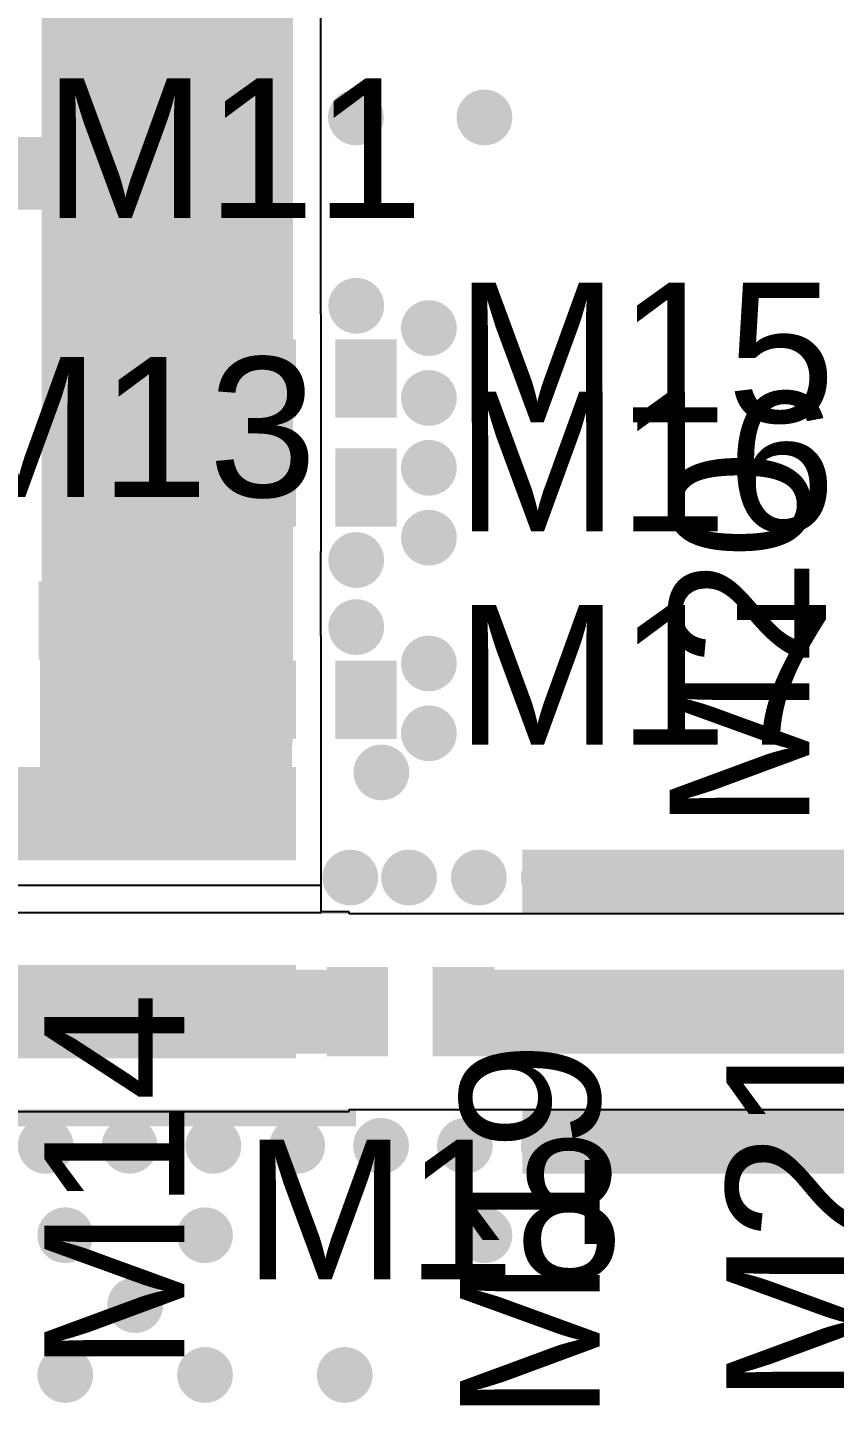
# Model space of a CAD drawing. Header units: millimetres. Extents: x -0.01 to 2.64, y -2.47 to 1.86.
# Drawn here: x 0.9865 to 1.2752, y 0.4391 to 0.9322 of the extents above; entities that cross this region are included whole.
import ezdxf

# ---------------------------------------------------------------- set-up
doc = ezdxf.new("R2010")
doc.units = ezdxf.units.MM
doc.header["$MEASUREMENT"] = 0
for name, color, linetype in [('BottomLayer', 5, 'Continuous'), ('MidLayer1', 16, 'Continuous'), ('MidLayer2', 76, 'Continuous'), ('TopLayer', 1, 'Continuous'), ('TopOverlay', 2, 'Continuous'), ('TopSolder', 216, 'Continuous'), ('ViaHoleLayer', 16, 'Continuous')]:
    doc.layers.add(name, color=color, linetype=linetype)
doc.styles.add('Arial', font='', dxfattribs={"height": 0.2})
doc.styles.get('Arial').set_extended_font_data('Arial')

# ---------------------------------------------------------------- blocks, each defined once
blk = doc.blocks.new('0402_20_26_22_2')
at = {"layer": 'TopLayer'}
for points in [[(-0.031, 0.013), (-0.011, 0.013), (-0.011, -0.013), (-0.031, -0.013)], [(0.011, 0.013), (0.031, 0.013), (0.031, -0.013), (0.011, -0.013)]]:
    blk.add_hatch(color=1, dxfattribs=at).paths.add_polyline_path(points)
at = {"layer": 'TopSolder'}
for points in [[(-0.032, 0.014), (-0.01, 0.014), (-0.01, -0.014), (-0.032, -0.014)], [(0.01, 0.014), (0.032, 0.014), (0.032, -0.014), (0.01, -0.014)]]:
    blk.add_hatch(color=216, dxfattribs=at).paths.add_polyline_path(points)
blk = doc.blocks.new('0402_20_26_22_5')
at = {"layer": 'TopLayer'}
for points in [[(-0.031, 0.013), (-0.011, 0.013), (-0.011, -0.013), (-0.031, -0.013)], [(0.011, 0.013), (0.031, 0.013), (0.031, -0.013), (0.011, -0.013)]]:
    blk.add_hatch(color=1, dxfattribs=at).paths.add_polyline_path(points)
at = {"layer": 'TopSolder'}
for points in [[(-0.032, 0.014), (-0.01, 0.014), (-0.01, -0.014), (-0.032, -0.014)], [(0.01, 0.014), (0.032, 0.014), (0.032, -0.014), (0.01, -0.014)]]:
    blk.add_hatch(color=216, dxfattribs=at).paths.add_polyline_path(points)
blk = doc.blocks.new('0402_20_26_22_6')
at = {"layer": 'TopLayer'}
for points in [[(-0.031, 0.013), (-0.011, 0.013), (-0.011, -0.013), (-0.031, -0.013)], [(0.011, 0.013), (0.031, 0.013), (0.031, -0.013), (0.011, -0.013)]]:
    blk.add_hatch(color=1, dxfattribs=at).paths.add_polyline_path(points)
at = {"layer": 'TopSolder'}
for points in [[(-0.032, 0.014), (-0.01, 0.014), (-0.01, -0.014), (-0.032, -0.014)], [(0.01, 0.014), (0.032, 0.014), (0.032, -0.014), (0.01, -0.014)]]:
    blk.add_hatch(color=216, dxfattribs=at).paths.add_polyline_path(points)
blk = doc.blocks.new('0402_20_30_18_7')
at = {"layer": 'TopLayer'}
for points in [[(-0.029, 0.015), (-0.009, 0.015), (-0.009, -0.015), (-0.029, -0.015)], [(0.009, 0.015), (0.029, 0.015), (0.029, -0.015), (0.009, -0.015)]]:
    blk.add_hatch(color=1, dxfattribs=at).paths.add_polyline_path(points)
at = {"layer": 'TopSolder'}
for points in [[(-0.03, 0.016), (-0.008, 0.016), (-0.008, -0.016), (-0.03, -0.016)], [(0.008, 0.016), (0.03, 0.016), (0.03, -0.016), (0.008, -0.016)]]:
    blk.add_hatch(color=216, dxfattribs=at).paths.add_polyline_path(points)
blk = doc.blocks.new('C_________S__A___C____20')
at = {"layer": 'TopLayer'}
for points in [[(-0.05118, 0.05512), (-0.01969, 0.05512), (-0.01969, -0.05512), (-0.05118, -0.05512)], [(0.01968, 0.05512), (0.05118, 0.05512), (0.05118, -0.05512), (0.01968, -0.05512)]]:
    blk.add_hatch(color=1, dxfattribs=at).paths.add_polyline_path(points)
at = {"layer": 'TopSolder'}
for points in [[(-0.05218, 0.05612), (-0.01869, 0.05612), (-0.01869, -0.05612), (-0.05218, -0.05612)], [(0.01868, 0.05612), (0.05218, 0.05612), (0.05218, -0.05612), (0.01868, -0.05612)]]:
    blk.add_hatch(color=216, dxfattribs=at).paths.add_polyline_path(points)
blk = doc.blocks.new('0402_20_26_16_21')
at = {"layer": 'TopLayer'}
for points in [[(-0.028, 0.013), (-0.008, 0.013), (-0.008, -0.013), (-0.028, -0.013)], [(0.008, 0.013), (0.028, 0.013), (0.028, -0.013), (0.008, -0.013)]]:
    blk.add_hatch(color=1, dxfattribs=at).paths.add_polyline_path(points)
at = {"layer": 'TopSolder'}
for points in [[(-0.029, 0.014), (-0.007, 0.014), (-0.007, -0.014), (-0.029, -0.014)], [(0.007, 0.014), (0.029, 0.014), (0.029, -0.014), (0.007, -0.014)]]:
    blk.add_hatch(color=216, dxfattribs=at).paths.add_polyline_path(points)
blk = doc.blocks.new('0402_20_26_16_22')
at = {"layer": 'TopLayer'}
for points in [[(-0.028, 0.013), (-0.008, 0.013), (-0.008, -0.013), (-0.028, -0.013)], [(0.008, 0.013), (0.028, 0.013), (0.028, -0.013), (0.008, -0.013)]]:
    blk.add_hatch(color=1, dxfattribs=at).paths.add_polyline_path(points)
at = {"layer": 'TopSolder'}
for points in [[(-0.029, 0.014), (-0.007, 0.014), (-0.007, -0.014), (-0.029, -0.014)], [(0.007, 0.014), (0.029, 0.014), (0.029, -0.014), (0.007, -0.014)]]:
    blk.add_hatch(color=216, dxfattribs=at).paths.add_polyline_path(points)
blk = doc.blocks.new('0402_26_26_20_23')
at = {"layer": 'TopLayer'}
for points in [[(-0.036, 0.013), (-0.01, 0.013), (-0.01, -0.013), (-0.036, -0.013)], [(0.01, 0.013), (0.036, 0.013), (0.036, -0.013), (0.01, -0.013)]]:
    blk.add_hatch(color=1, dxfattribs=at).paths.add_polyline_path(points)
at = {"layer": 'TopSolder'}
for points in [[(-0.037, 0.014), (-0.009, 0.014), (-0.009, -0.014), (-0.037, -0.014)], [(0.009, 0.014), (0.037, 0.014), (0.037, -0.014), (0.009, -0.014)]]:
    blk.add_hatch(color=216, dxfattribs=at).paths.add_polyline_path(points)
blk = doc.blocks.new('0402_20_26_16_24')
at = {"layer": 'TopLayer'}
for points in [[(-0.028, 0.013), (-0.008, 0.013), (-0.008, -0.013), (-0.028, -0.013)], [(0.008, 0.013), (0.028, 0.013), (0.028, -0.013), (0.008, -0.013)]]:
    blk.add_hatch(color=1, dxfattribs=at).paths.add_polyline_path(points)
at = {"layer": 'TopSolder'}
for points in [[(-0.029, 0.014), (-0.007, 0.014), (-0.007, -0.014), (-0.029, -0.014)], [(0.007, 0.014), (0.029, 0.014), (0.029, -0.014), (0.007, -0.014)]]:
    blk.add_hatch(color=216, dxfattribs=at).paths.add_polyline_path(points)

msp = doc.modelspace()

# ---------------------------------------------------------------- hatches: boundary and pattern name
at = {"layer": 'BottomLayer'}
h = msp.add_hatch(color=5, dxfattribs=at)
edge = h.paths.add_edge_path()
edge.add_arc((1.104, 0.9), 0.01, 0, 360)
h = msp.add_hatch(color=5, dxfattribs=at)
edge = h.paths.add_edge_path()
edge.add_arc((1.15, 0.9), 0.01, 0, 360)
h = msp.add_hatch(color=5, dxfattribs=at)
edge = h.paths.add_edge_path()
edge.add_arc((1.10412, 0.83261), 0.01, 0, 360)
h = msp.add_hatch(color=5, dxfattribs=at)
edge = h.paths.add_edge_path()
edge.add_arc((1.13012, 0.82461), 0.01, 0, 360)
h = msp.add_hatch(color=5, dxfattribs=at)
edge = h.paths.add_edge_path()
edge.add_arc((1.13012, 0.79961), 0.01, 0, 360)
h = msp.add_hatch(color=5, dxfattribs=at)
edge = h.paths.add_edge_path()
edge.add_arc((1.13012, 0.77461), 0.01, 0, 360)
h = msp.add_hatch(color=5, dxfattribs=at)
edge = h.paths.add_edge_path()
edge.add_arc((1.13012, 0.74961), 0.01, 0, 360)
h = msp.add_hatch(color=5, dxfattribs=at)
edge = h.paths.add_edge_path()
edge.add_arc((1.10412, 0.74161), 0.01, 0, 360)
h = msp.add_hatch(color=5, dxfattribs=at)
edge = h.paths.add_edge_path()
edge.add_arc((1.10412, 0.71761), 0.01, 0, 360)
h = msp.add_hatch(color=5, dxfattribs=at)
edge = h.paths.add_edge_path()
edge.add_arc((1.13012, 0.70461), 0.01, 0, 360)
h = msp.add_hatch(color=5, dxfattribs=at)
edge = h.paths.add_edge_path()
edge.add_arc((1.13012, 0.67961), 0.01, 0, 360)
h = msp.add_hatch(color=5, dxfattribs=at)
edge = h.paths.add_edge_path()
edge.add_arc((1.11312, 0.66561), 0.01, 0, 360)
h = msp.add_hatch(color=5, dxfattribs=at)
edge = h.paths.add_edge_path()
edge.add_arc((1.102, 0.628), 0.01, 0, 360)
h = msp.add_hatch(color=5, dxfattribs=at)
edge = h.paths.add_edge_path()
edge.add_arc((1.123, 0.628), 0.01, 0, 360)
h = msp.add_hatch(color=5, dxfattribs=at)
edge = h.paths.add_edge_path()
edge.add_arc((1.148, 0.628), 0.01, 0, 360)
h = msp.add_hatch(color=5, dxfattribs=at)
edge = h.paths.add_edge_path()
edge.add_arc((1.173, 0.628), 0.01, 0, 360)
h = msp.add_hatch(color=5, dxfattribs=at)
edge = h.paths.add_edge_path()
edge.add_arc((1.203, 0.628), 0.01, 0, 360)
h = msp.add_hatch(color=5, dxfattribs=at)
edge = h.paths.add_edge_path()
edge.add_arc((1.233, 0.628), 0.01, 0, 360)
h = msp.add_hatch(color=5, dxfattribs=at)
edge = h.paths.add_edge_path()
edge.add_arc((1.263, 0.628), 0.01, 0, 360)
h = msp.add_hatch(color=5, dxfattribs=at)
edge = h.paths.add_edge_path()
edge.add_arc((0.993, 0.532), 0.01, 0, 360)
h = msp.add_hatch(color=5, dxfattribs=at)
edge = h.paths.add_edge_path()
edge.add_arc((1.023, 0.532), 0.01, 0, 360)
h = msp.add_hatch(color=5, dxfattribs=at)
edge = h.paths.add_edge_path()
edge.add_arc((1.053, 0.532), 0.01, 0, 360)
h = msp.add_hatch(color=5, dxfattribs=at)
edge = h.paths.add_edge_path()
edge.add_arc((1.083, 0.532), 0.01, 0, 360)
h = msp.add_hatch(color=5, dxfattribs=at)
edge = h.paths.add_edge_path()
edge.add_arc((1.113, 0.532), 0.01, 0, 360)
h = msp.add_hatch(color=5, dxfattribs=at)
edge = h.paths.add_edge_path()
edge.add_arc((1.143, 0.532), 0.01, 0, 360)
h = msp.add_hatch(color=5, dxfattribs=at)
edge = h.paths.add_edge_path()
edge.add_arc((1.173, 0.532), 0.01, 0, 360)
h = msp.add_hatch(color=5, dxfattribs=at)
edge = h.paths.add_edge_path()
edge.add_arc((1.203, 0.532), 0.01, 0, 360)
h = msp.add_hatch(color=5, dxfattribs=at)
edge = h.paths.add_edge_path()
edge.add_arc((1.233, 0.532), 0.01, 0, 360)
h = msp.add_hatch(color=5, dxfattribs=at)
edge = h.paths.add_edge_path()
edge.add_arc((1.263, 0.532), 0.01, 0, 360)
h = msp.add_hatch(color=5, dxfattribs=at)
edge = h.paths.add_edge_path()
edge.add_arc((1, 0.5), 0.01, 0, 360)
h = msp.add_hatch(color=5, dxfattribs=at)
edge = h.paths.add_edge_path()
edge.add_arc((1.05, 0.5), 0.01, 0, 360)
h = msp.add_hatch(color=5, dxfattribs=at)
edge = h.paths.add_edge_path()
edge.add_arc((1.15, 0.5), 0.01, 0, 360)
h = msp.add_hatch(color=5, dxfattribs=at)
edge = h.paths.add_edge_path()
edge.add_arc((1.025, 0.475), 0.01, 0, 360)
h = msp.add_hatch(color=5, dxfattribs=at)
edge = h.paths.add_edge_path()
edge.add_arc((1, 0.45), 0.01, 0, 360)
h = msp.add_hatch(color=5, dxfattribs=at)
edge = h.paths.add_edge_path()
edge.add_arc((1.05, 0.45), 0.01, 0, 360)
h = msp.add_hatch(color=5, dxfattribs=at)
edge = h.paths.add_edge_path()
edge.add_arc((1.1, 0.45), 0.01, 0, 360)
at = {"layer": 'MidLayer1'}
h = msp.add_hatch(color=16, dxfattribs=at)
edge = h.paths.add_edge_path()
edge.add_arc((1.104, 0.9), 0.01, 0, 360)
h = msp.add_hatch(color=16, dxfattribs=at)
edge = h.paths.add_edge_path()
edge.add_arc((1.15, 0.9), 0.01, 0, 360)
h = msp.add_hatch(color=16, dxfattribs=at)
edge = h.paths.add_edge_path()
edge.add_arc((1.10412, 0.83261), 0.01, 0, 360)
h = msp.add_hatch(color=16, dxfattribs=at)
edge = h.paths.add_edge_path()
edge.add_arc((1.13012, 0.82461), 0.01, 0, 360)
h = msp.add_hatch(color=16, dxfattribs=at)
edge = h.paths.add_edge_path()
edge.add_arc((1.13012, 0.79961), 0.01, 0, 360)
h = msp.add_hatch(color=16, dxfattribs=at)
edge = h.paths.add_edge_path()
edge.add_arc((1.13012, 0.77461), 0.01, 0, 360)
h = msp.add_hatch(color=16, dxfattribs=at)
edge = h.paths.add_edge_path()
edge.add_arc((1.13012, 0.74961), 0.01, 0, 360)
h = msp.add_hatch(color=16, dxfattribs=at)
edge = h.paths.add_edge_path()
edge.add_arc((1.10412, 0.74161), 0.01, 0, 360)
h = msp.add_hatch(color=16, dxfattribs=at)
edge = h.paths.add_edge_path()
edge.add_arc((1.10412, 0.71761), 0.01, 0, 360)
h = msp.add_hatch(color=16, dxfattribs=at)
edge = h.paths.add_edge_path()
edge.add_arc((1.13012, 0.70461), 0.01, 0, 360)
h = msp.add_hatch(color=16, dxfattribs=at)
edge = h.paths.add_edge_path()
edge.add_arc((1.13012, 0.67961), 0.01, 0, 360)
h = msp.add_hatch(color=16, dxfattribs=at)
edge = h.paths.add_edge_path()
edge.add_arc((1.11312, 0.66561), 0.01, 0, 360)
h = msp.add_hatch(color=16, dxfattribs=at)
edge = h.paths.add_edge_path()
edge.add_arc((1.102, 0.628), 0.01, 0, 360)
h = msp.add_hatch(color=16, dxfattribs=at)
edge = h.paths.add_edge_path()
edge.add_arc((1.123, 0.628), 0.01, 0, 360)
h = msp.add_hatch(color=16, dxfattribs=at)
edge = h.paths.add_edge_path()
edge.add_arc((1.148, 0.628), 0.01, 0, 360)
h = msp.add_hatch(color=16, dxfattribs=at)
edge = h.paths.add_edge_path()
edge.add_arc((1.173, 0.628), 0.01, 0, 360)
h = msp.add_hatch(color=16, dxfattribs=at)
edge = h.paths.add_edge_path()
edge.add_arc((1.203, 0.628), 0.01, 0, 360)
h = msp.add_hatch(color=16, dxfattribs=at)
edge = h.paths.add_edge_path()
edge.add_arc((1.233, 0.628), 0.01, 0, 360)
h = msp.add_hatch(color=16, dxfattribs=at)
edge = h.paths.add_edge_path()
edge.add_arc((1.263, 0.628), 0.01, 0, 360)
h = msp.add_hatch(color=16, dxfattribs=at)
edge = h.paths.add_edge_path()
edge.add_arc((0.993, 0.532), 0.01, 0, 360)
h = msp.add_hatch(color=16, dxfattribs=at)
edge = h.paths.add_edge_path()
edge.add_arc((1.023, 0.532), 0.01, 0, 360)
h = msp.add_hatch(color=16, dxfattribs=at)
edge = h.paths.add_edge_path()
edge.add_arc((1.053, 0.532), 0.01, 0, 360)
h = msp.add_hatch(color=16, dxfattribs=at)
edge = h.paths.add_edge_path()
edge.add_arc((1.083, 0.532), 0.01, 0, 360)
h = msp.add_hatch(color=16, dxfattribs=at)
edge = h.paths.add_edge_path()
edge.add_arc((1.113, 0.532), 0.01, 0, 360)
h = msp.add_hatch(color=16, dxfattribs=at)
edge = h.paths.add_edge_path()
edge.add_arc((1.143, 0.532), 0.01, 0, 360)
h = msp.add_hatch(color=16, dxfattribs=at)
edge = h.paths.add_edge_path()
edge.add_arc((1.173, 0.532), 0.01, 0, 360)
h = msp.add_hatch(color=16, dxfattribs=at)
edge = h.paths.add_edge_path()
edge.add_arc((1.203, 0.532), 0.01, 0, 360)
h = msp.add_hatch(color=16, dxfattribs=at)
edge = h.paths.add_edge_path()
edge.add_arc((1.233, 0.532), 0.01, 0, 360)
h = msp.add_hatch(color=16, dxfattribs=at)
edge = h.paths.add_edge_path()
edge.add_arc((1.263, 0.532), 0.01, 0, 360)
h = msp.add_hatch(color=16, dxfattribs=at)
edge = h.paths.add_edge_path()
edge.add_arc((1, 0.5), 0.01, 0, 360)
h = msp.add_hatch(color=16, dxfattribs=at)
edge = h.paths.add_edge_path()
edge.add_arc((1.05, 0.5), 0.01, 0, 360)
h = msp.add_hatch(color=16, dxfattribs=at)
edge = h.paths.add_edge_path()
edge.add_arc((1.15, 0.5), 0.01, 0, 360)
h = msp.add_hatch(color=16, dxfattribs=at)
edge = h.paths.add_edge_path()
edge.add_arc((1.025, 0.475), 0.01, 0, 360)
h = msp.add_hatch(color=16, dxfattribs=at)
edge = h.paths.add_edge_path()
edge.add_arc((1, 0.45), 0.01, 0, 360)
h = msp.add_hatch(color=16, dxfattribs=at)
edge = h.paths.add_edge_path()
edge.add_arc((1.05, 0.45), 0.01, 0, 360)
h = msp.add_hatch(color=16, dxfattribs=at)
edge = h.paths.add_edge_path()
edge.add_arc((1.1, 0.45), 0.01, 0, 360)
at = {"layer": 'MidLayer2'}
h = msp.add_hatch(color=76, dxfattribs=at)
edge = h.paths.add_edge_path()
edge.add_arc((1.104, 0.9), 0.01, 0, 360)
h = msp.add_hatch(color=76, dxfattribs=at)
edge = h.paths.add_edge_path()
edge.add_arc((1.15, 0.9), 0.01, 0, 360)
h = msp.add_hatch(color=76, dxfattribs=at)
edge = h.paths.add_edge_path()
edge.add_arc((1.10412, 0.83261), 0.01, 0, 360)
h = msp.add_hatch(color=76, dxfattribs=at)
edge = h.paths.add_edge_path()
edge.add_arc((1.13012, 0.82461), 0.01, 0, 360)
h = msp.add_hatch(color=76, dxfattribs=at)
edge = h.paths.add_edge_path()
edge.add_arc((1.13012, 0.79961), 0.01, 0, 360)
h = msp.add_hatch(color=76, dxfattribs=at)
edge = h.paths.add_edge_path()
edge.add_arc((1.13012, 0.77461), 0.01, 0, 360)
h = msp.add_hatch(color=76, dxfattribs=at)
edge = h.paths.add_edge_path()
edge.add_arc((1.13012, 0.74961), 0.01, 0, 360)
h = msp.add_hatch(color=76, dxfattribs=at)
edge = h.paths.add_edge_path()
edge.add_arc((1.10412, 0.74161), 0.01, 0, 360)
h = msp.add_hatch(color=76, dxfattribs=at)
edge = h.paths.add_edge_path()
edge.add_arc((1.10412, 0.71761), 0.01, 0, 360)
h = msp.add_hatch(color=76, dxfattribs=at)
edge = h.paths.add_edge_path()
edge.add_arc((1.13012, 0.70461), 0.01, 0, 360)
h = msp.add_hatch(color=76, dxfattribs=at)
edge = h.paths.add_edge_path()
edge.add_arc((1.13012, 0.67961), 0.01, 0, 360)
h = msp.add_hatch(color=76, dxfattribs=at)
edge = h.paths.add_edge_path()
edge.add_arc((1.11312, 0.66561), 0.01, 0, 360)
h = msp.add_hatch(color=76, dxfattribs=at)
edge = h.paths.add_edge_path()
edge.add_arc((1.102, 0.628), 0.01, 0, 360)
h = msp.add_hatch(color=76, dxfattribs=at)
edge = h.paths.add_edge_path()
edge.add_arc((1.123, 0.628), 0.01, 0, 360)
h = msp.add_hatch(color=76, dxfattribs=at)
edge = h.paths.add_edge_path()
edge.add_arc((1.148, 0.628), 0.01, 0, 360)
h = msp.add_hatch(color=76, dxfattribs=at)
edge = h.paths.add_edge_path()
edge.add_arc((1.173, 0.628), 0.01, 0, 360)
h = msp.add_hatch(color=76, dxfattribs=at)
edge = h.paths.add_edge_path()
edge.add_arc((1.203, 0.628), 0.01, 0, 360)
h = msp.add_hatch(color=76, dxfattribs=at)
edge = h.paths.add_edge_path()
edge.add_arc((1.233, 0.628), 0.01, 0, 360)
h = msp.add_hatch(color=76, dxfattribs=at)
edge = h.paths.add_edge_path()
edge.add_arc((1.263, 0.628), 0.01, 0, 360)
h = msp.add_hatch(color=76, dxfattribs=at)
edge = h.paths.add_edge_path()
edge.add_arc((0.993, 0.532), 0.01, 0, 360)
h = msp.add_hatch(color=76, dxfattribs=at)
edge = h.paths.add_edge_path()
edge.add_arc((1.023, 0.532), 0.01, 0, 360)
h = msp.add_hatch(color=76, dxfattribs=at)
edge = h.paths.add_edge_path()
edge.add_arc((1.053, 0.532), 0.01, 0, 360)
h = msp.add_hatch(color=76, dxfattribs=at)
edge = h.paths.add_edge_path()
edge.add_arc((1.083, 0.532), 0.01, 0, 360)
h = msp.add_hatch(color=76, dxfattribs=at)
edge = h.paths.add_edge_path()
edge.add_arc((1.113, 0.532), 0.01, 0, 360)
h = msp.add_hatch(color=76, dxfattribs=at)
edge = h.paths.add_edge_path()
edge.add_arc((1.143, 0.532), 0.01, 0, 360)
h = msp.add_hatch(color=76, dxfattribs=at)
edge = h.paths.add_edge_path()
edge.add_arc((1.173, 0.532), 0.01, 0, 360)
h = msp.add_hatch(color=76, dxfattribs=at)
edge = h.paths.add_edge_path()
edge.add_arc((1.203, 0.532), 0.01, 0, 360)
h = msp.add_hatch(color=76, dxfattribs=at)
edge = h.paths.add_edge_path()
edge.add_arc((1.233, 0.532), 0.01, 0, 360)
h = msp.add_hatch(color=76, dxfattribs=at)
edge = h.paths.add_edge_path()
edge.add_arc((1.263, 0.532), 0.01, 0, 360)
h = msp.add_hatch(color=76, dxfattribs=at)
edge = h.paths.add_edge_path()
edge.add_arc((1, 0.5), 0.01, 0, 360)
h = msp.add_hatch(color=76, dxfattribs=at)
edge = h.paths.add_edge_path()
edge.add_arc((1.05, 0.5), 0.01, 0, 360)
h = msp.add_hatch(color=76, dxfattribs=at)
edge = h.paths.add_edge_path()
edge.add_arc((1.15, 0.5), 0.01, 0, 360)
h = msp.add_hatch(color=76, dxfattribs=at)
edge = h.paths.add_edge_path()
edge.add_arc((1.025, 0.475), 0.01, 0, 360)
h = msp.add_hatch(color=76, dxfattribs=at)
edge = h.paths.add_edge_path()
edge.add_arc((1, 0.45), 0.01, 0, 360)
h = msp.add_hatch(color=76, dxfattribs=at)
edge = h.paths.add_edge_path()
edge.add_arc((1.05, 0.45), 0.01, 0, 360)
h = msp.add_hatch(color=76, dxfattribs=at)
edge = h.paths.add_edge_path()
edge.add_arc((1.1, 0.45), 0.01, 0, 360)
at = {"layer": 'TopLayer'}
h = msp.add_hatch(color=1, dxfattribs=at)
edge = h.paths.add_edge_path()
edge.add_arc((1.104, 0.9), 0.01, 0, 360)
h = msp.add_hatch(color=1, dxfattribs=at)
edge = h.paths.add_edge_path()
edge.add_arc((1.15, 0.9), 0.01, 0, 360)
h = msp.add_hatch(color=1, dxfattribs=at)
edge = h.paths.add_edge_path()
edge.add_arc((1.10412, 0.83261), 0.01, 0, 360)
h = msp.add_hatch(color=1, dxfattribs=at)
edge = h.paths.add_edge_path()
edge.add_arc((1.13012, 0.82461), 0.01, 0, 360)
h = msp.add_hatch(color=1, dxfattribs=at)
edge = h.paths.add_edge_path()
edge.add_arc((1.13012, 0.79961), 0.01, 0, 360)
h = msp.add_hatch(color=1, dxfattribs=at)
edge = h.paths.add_edge_path()
edge.add_arc((1.13012, 0.77461), 0.01, 0, 360)
h = msp.add_hatch(color=1, dxfattribs=at)
edge = h.paths.add_edge_path()
edge.add_arc((1.13012, 0.74961), 0.01, 0, 360)
h = msp.add_hatch(color=1, dxfattribs=at)
edge = h.paths.add_edge_path()
edge.add_arc((1.10412, 0.74161), 0.01, 0, 360)
h = msp.add_hatch(color=1, dxfattribs=at)
edge = h.paths.add_edge_path()
edge.add_arc((1.10412, 0.71761), 0.01, 0, 360)
h = msp.add_hatch(color=1, dxfattribs=at)
edge = h.paths.add_edge_path()
edge.add_arc((1.13012, 0.70461), 0.01, 0, 360)
for points in [[(0.991, 0.63512), (1.08112, 0.63512), (1.08112, 0.707), (0.991, 0.707)], [(1.09112, 0.615), (1.10112, 0.615), (1.10112, 0.61575), (1.09112, 0.61575)], [(0.945, 0.539), (1.104, 0.539), (1.104, 0.545), (0.945, 0.545)]]:
    msp.add_hatch(color=1, dxfattribs=at).paths.add_polyline_path(points)
h = msp.add_hatch(color=1, dxfattribs=at)
edge = h.paths.add_edge_path()
edge.add_arc((1.13012, 0.67961), 0.01, 0, 360)
h = msp.add_hatch(color=1, dxfattribs=at)
edge = h.paths.add_edge_path()
edge.add_arc((1.11312, 0.66561), 0.01, 0, 360)
h = msp.add_hatch(color=1, dxfattribs=at)
edge = h.paths.add_edge_path()
edge.add_arc((1.102, 0.628), 0.01, 0, 360)
h = msp.add_hatch(color=1, dxfattribs=at)
edge = h.paths.add_edge_path()
edge.add_arc((1.123, 0.628), 0.01, 0, 360)
h = msp.add_hatch(color=1, dxfattribs=at)
edge = h.paths.add_edge_path()
edge.add_arc((1.148, 0.628), 0.01, 0, 360)
h = msp.add_hatch(color=1, dxfattribs=at)
edge = h.paths.add_edge_path()
edge.add_arc((1.173, 0.628), 0.01, 0, 360)
h = msp.add_hatch(color=1, dxfattribs=at)
edge = h.paths.add_edge_path()
edge.add_arc((1.203, 0.628), 0.01, 0, 360)
h = msp.add_hatch(color=1, dxfattribs=at)
edge = h.paths.add_edge_path()
edge.add_arc((1.233, 0.628), 0.01, 0, 360)
h = msp.add_hatch(color=1, dxfattribs=at)
edge = h.paths.add_edge_path()
edge.add_arc((1.263, 0.628), 0.01, 0, 360)
h = msp.add_hatch(color=1, dxfattribs=at)
edge = h.paths.add_edge_path()
edge.add_arc((0.993, 0.532), 0.01, 0, 360)
h = msp.add_hatch(color=1, dxfattribs=at)
edge = h.paths.add_edge_path()
edge.add_arc((1.023, 0.532), 0.01, 0, 360)
h = msp.add_hatch(color=1, dxfattribs=at)
edge = h.paths.add_edge_path()
edge.add_arc((1.053, 0.532), 0.01, 0, 360)
h = msp.add_hatch(color=1, dxfattribs=at)
edge = h.paths.add_edge_path()
edge.add_arc((1.083, 0.532), 0.01, 0, 360)
h = msp.add_hatch(color=1, dxfattribs=at)
edge = h.paths.add_edge_path()
edge.add_arc((1.113, 0.532), 0.01, 0, 360)
h = msp.add_hatch(color=1, dxfattribs=at)
edge = h.paths.add_edge_path()
edge.add_arc((1.143, 0.532), 0.01, 0, 360)
h = msp.add_hatch(color=1, dxfattribs=at)
edge = h.paths.add_edge_path()
edge.add_arc((1.173, 0.532), 0.01, 0, 360)
h = msp.add_hatch(color=1, dxfattribs=at)
edge = h.paths.add_edge_path()
edge.add_arc((1.203, 0.532), 0.01, 0, 360)
h = msp.add_hatch(color=1, dxfattribs=at)
edge = h.paths.add_edge_path()
edge.add_arc((1.233, 0.532), 0.01, 0, 360)
h = msp.add_hatch(color=1, dxfattribs=at)
edge = h.paths.add_edge_path()
edge.add_arc((1.263, 0.532), 0.01, 0, 360)
h = msp.add_hatch(color=1, dxfattribs=at)
edge = h.paths.add_edge_path()
edge.add_arc((1, 0.5), 0.01, 0, 360)
h = msp.add_hatch(color=1, dxfattribs=at)
edge = h.paths.add_edge_path()
edge.add_arc((1.05, 0.5), 0.01, 0, 360)
h = msp.add_hatch(color=1, dxfattribs=at)
edge = h.paths.add_edge_path()
edge.add_arc((1.15, 0.5), 0.01, 0, 360)
h = msp.add_hatch(color=1, dxfattribs=at)
edge = h.paths.add_edge_path()
edge.add_arc((1.025, 0.475), 0.01, 0, 360)
h = msp.add_hatch(color=1, dxfattribs=at)
edge = h.paths.add_edge_path()
edge.add_arc((1, 0.45), 0.01, 0, 360)
h = msp.add_hatch(color=1, dxfattribs=at)
edge = h.paths.add_edge_path()
edge.add_arc((1.05, 0.45), 0.01, 0, 360)
h = msp.add_hatch(color=1, dxfattribs=at)
edge = h.paths.add_edge_path()
edge.add_arc((1.1, 0.45), 0.01, 0, 360)
at = {"layer": 'TopSolder'}
for points in [[(1.1635, 0.615), (1.4105, 0.615), (1.4105, 0.638), (1.1635, 0.638)], [(1.1635, 0.565), (1.4105, 0.565), (1.4105, 0.595), (1.1635, 0.595)], [(1.1635, 0.522), (1.4105, 0.522), (1.4105, 0.545), (1.1635, 0.545)]]:
    msp.add_hatch(color=216, dxfattribs=at).paths.add_polyline_path(points)
at = {"layer": 'ViaHoleLayer'}
h = msp.add_hatch(color=16, dxfattribs=at)
edge = h.paths.add_edge_path()
edge.add_arc((1.104, 0.9), 0.005, 0, 360)
h = msp.add_hatch(color=16, dxfattribs=at)
edge = h.paths.add_edge_path()
edge.add_arc((1.15, 0.9), 0.005, 0, 360)
h = msp.add_hatch(color=16, dxfattribs=at)
edge = h.paths.add_edge_path()
edge.add_arc((1.10412, 0.83261), 0.005, 0, 360)
h = msp.add_hatch(color=16, dxfattribs=at)
edge = h.paths.add_edge_path()
edge.add_arc((1.13012, 0.82461), 0.005, 0, 360)
h = msp.add_hatch(color=16, dxfattribs=at)
edge = h.paths.add_edge_path()
edge.add_arc((1.13012, 0.79961), 0.005, 0, 360)
h = msp.add_hatch(color=16, dxfattribs=at)
edge = h.paths.add_edge_path()
edge.add_arc((1.13012, 0.77461), 0.005, 0, 360)
h = msp.add_hatch(color=16, dxfattribs=at)
edge = h.paths.add_edge_path()
edge.add_arc((1.13012, 0.74961), 0.005, 0, 360)
h = msp.add_hatch(color=16, dxfattribs=at)
edge = h.paths.add_edge_path()
edge.add_arc((1.10412, 0.74161), 0.005, 0, 360)
h = msp.add_hatch(color=16, dxfattribs=at)
edge = h.paths.add_edge_path()
edge.add_arc((1.10412, 0.71761), 0.005, 0, 360)
h = msp.add_hatch(color=16, dxfattribs=at)
edge = h.paths.add_edge_path()
edge.add_arc((1.13012, 0.70461), 0.005, 0, 360)
h = msp.add_hatch(color=16, dxfattribs=at)
edge = h.paths.add_edge_path()
edge.add_arc((1.13012, 0.67961), 0.005, 0, 360)
h = msp.add_hatch(color=16, dxfattribs=at)
edge = h.paths.add_edge_path()
edge.add_arc((1.11312, 0.66561), 0.005, 0, 360)
h = msp.add_hatch(color=16, dxfattribs=at)
edge = h.paths.add_edge_path()
edge.add_arc((1.102, 0.628), 0.005, 0, 360)
h = msp.add_hatch(color=16, dxfattribs=at)
edge = h.paths.add_edge_path()
edge.add_arc((1.123, 0.628), 0.005, 0, 360)
h = msp.add_hatch(color=16, dxfattribs=at)
edge = h.paths.add_edge_path()
edge.add_arc((1.148, 0.628), 0.005, 0, 360)
h = msp.add_hatch(color=16, dxfattribs=at)
edge = h.paths.add_edge_path()
edge.add_arc((1.173, 0.628), 0.005, 0, 360)
h = msp.add_hatch(color=16, dxfattribs=at)
edge = h.paths.add_edge_path()
edge.add_arc((1.203, 0.628), 0.005, 0, 360)
h = msp.add_hatch(color=16, dxfattribs=at)
edge = h.paths.add_edge_path()
edge.add_arc((1.233, 0.628), 0.005, 0, 360)
h = msp.add_hatch(color=16, dxfattribs=at)
edge = h.paths.add_edge_path()
edge.add_arc((1.263, 0.628), 0.005, 0, 360)
h = msp.add_hatch(color=16, dxfattribs=at)
edge = h.paths.add_edge_path()
edge.add_arc((0.993, 0.532), 0.005, 0, 360)
h = msp.add_hatch(color=16, dxfattribs=at)
edge = h.paths.add_edge_path()
edge.add_arc((1.023, 0.532), 0.005, 0, 360)
h = msp.add_hatch(color=16, dxfattribs=at)
edge = h.paths.add_edge_path()
edge.add_arc((1.053, 0.532), 0.005, 0, 360)
h = msp.add_hatch(color=16, dxfattribs=at)
edge = h.paths.add_edge_path()
edge.add_arc((1.083, 0.532), 0.005, 0, 360)
h = msp.add_hatch(color=16, dxfattribs=at)
edge = h.paths.add_edge_path()
edge.add_arc((1.113, 0.532), 0.005, 0, 360)
h = msp.add_hatch(color=16, dxfattribs=at)
edge = h.paths.add_edge_path()
edge.add_arc((1.143, 0.532), 0.005, 0, 360)
h = msp.add_hatch(color=16, dxfattribs=at)
edge = h.paths.add_edge_path()
edge.add_arc((1.173, 0.532), 0.005, 0, 360)
h = msp.add_hatch(color=16, dxfattribs=at)
edge = h.paths.add_edge_path()
edge.add_arc((1.203, 0.532), 0.005, 0, 360)
h = msp.add_hatch(color=16, dxfattribs=at)
edge = h.paths.add_edge_path()
edge.add_arc((1.233, 0.532), 0.005, 0, 360)
h = msp.add_hatch(color=16, dxfattribs=at)
edge = h.paths.add_edge_path()
edge.add_arc((1.263, 0.532), 0.005, 0, 360)
h = msp.add_hatch(color=16, dxfattribs=at)
edge = h.paths.add_edge_path()
edge.add_arc((1, 0.5), 0.005, 0, 360)
h = msp.add_hatch(color=16, dxfattribs=at)
edge = h.paths.add_edge_path()
edge.add_arc((1.05, 0.5), 0.005, 0, 360)
h = msp.add_hatch(color=16, dxfattribs=at)
edge = h.paths.add_edge_path()
edge.add_arc((1.15, 0.5), 0.005, 0, 360)
h = msp.add_hatch(color=16, dxfattribs=at)
edge = h.paths.add_edge_path()
edge.add_arc((1.025, 0.475), 0.005, 0, 360)
h = msp.add_hatch(color=16, dxfattribs=at)
edge = h.paths.add_edge_path()
edge.add_arc((1, 0.45), 0.005, 0, 360)
h = msp.add_hatch(color=16, dxfattribs=at)
edge = h.paths.add_edge_path()
edge.add_arc((1.05, 0.45), 0.005, 0, 360)
h = msp.add_hatch(color=16, dxfattribs=at)
edge = h.paths.add_edge_path()
edge.add_arc((1.1, 0.45), 0.005, 0, 360)

# ---------------------------------------------------------------- linework, layer by layer
at = {"layer": 'TopLayer'}
for p, q in [((1.0915, 0.82961), (1.0915, 1.08372)), ((1.09162, 0.82961), (1.0915, 0.82961)), ((1.09162, 0.78361), (1.09162, 0.82961)), ((1.09162, 0.74461), (1.09162, 0.78361)), ((1.0915, 0.71461), (1.0915, 0.74461)), ((1.0915, 0.74461), (1.09162, 0.74461)), ((1.09162, 0.71461), (1.0915, 0.71461)), ((1.09162, 0.66861), (1.09162, 0.71461)), ((1.09162, 0.62512), (1.09162, 0.66861)), ((1.09162, 0.62512), (0.96138, 0.62512)), ((1.09162, 0.61543), (1.09162, 0.62512)), ((1.09162, 0.61575), (1.09162, 0.62512)), ((0.96138, 0.61543), (1.09162, 0.61543)), ((1.10162, 0.61575), (1.09162, 0.61575)), ((1.10162, 0.615), (1.10162, 0.61575)), ((1.15046, 0.615), (1.10162, 0.615)), ((1.1505, 0.615), (1.15046, 0.615)), ((1.4215, 0.615), (1.1505, 0.615)), ((0.95138, 0.54425), (1.10162, 0.54425)), ((1.10162, 0.54425), (1.10162, 0.545)), ((1.10162, 0.545), (1.15046, 0.545)), ((1.15046, 0.545), (1.1505, 0.545)), ((1.1505, 0.545), (1.4215, 0.545))]:
    msp.add_line(p, q, dxfattribs=at)
for points, const_width in [([(1.0365, 0.76761), (1.0365, 1.10512)], 0.09), ([(0.9765, 0.88), (1.0365, 0.88)], 0.026), ([(1.0365, 0.68012), (1.0365, 0.76761)], 0.09), ([(0.91, 0.58), (0.99, 0.58)], 0.03), ([(0.99, 0.58), (1.025, 0.58)], 0.03), ([(1.025, 0.58), (1.092, 0.58)], 0.03), ([(1.1505, 0.58), (1.1775, 0.58)], 0.03), ([(1.1775, 0.58), (1.2155, 0.58)], 0.03), ([(1.2155, 0.58), (1.4215, 0.58)], 0.03)]:
    msp.add_lwpolyline(points, dxfattribs=dict(at, const_width=const_width))
for points, const_width in [([(0.97, 0.88, 1), (0.983, 0.88, 1)], 0.013), ([(1.03, 0.88, 1), (1.043, 0.88, 1)], 0.013), ([(1.014, 0.76761, 1), (1.059, 0.76761, 1)], 0.045), ([(1.014, 0.76761, 1), (1.059, 0.76761, 1)], 0.045), ([(1.014, 0.68012, 1), (1.059, 0.68012, 1)], 0.045), ([(0.9825, 0.58, 1), (0.9975, 0.58, 1)], 0.015), ([(0.9825, 0.58, 1), (0.9975, 0.58, 1)], 0.015), ([(1.0175, 0.58, 1), (1.0325, 0.58, 1)], 0.015), ([(1.0175, 0.58, 1), (1.0325, 0.58, 1)], 0.015), ([(1.0845, 0.58, 1), (1.0995, 0.58, 1)], 0.015), ([(1.143, 0.58, 1), (1.158, 0.58, 1)], 0.015), ([(1.17, 0.58, 1), (1.185, 0.58, 1)], 0.015), ([(1.17, 0.58, 1), (1.185, 0.58, 1)], 0.015), ([(1.208, 0.58, 1), (1.223, 0.58, 1)], 0.015), ([(1.208, 0.58, 1), (1.223, 0.58, 1)], 0.015)]:
    msp.add_lwpolyline(points, format="xyb", close=True, dxfattribs=dict(at, const_width=const_width))

# ---------------------------------------------------------------- block references
for name, p, rotation in [('0402_20_26_16_22', (1.08962, 0.80661), 180), ('0402_20_26_16_24', (1.08962, 0.76761), 180), ('0402_20_26_16_21', (1.08962, 0.69161), 180), ('C_________S__A___C____20', (1.0265, 0.61543), 90), ('0402_20_26_22_5', (1.2155, 0.605), 270), ('0402_20_30_18_7', (1.1235, 0.58), 180), ('0402_20_26_22_6', (1.1775, 0.555), 90), ('0402_20_26_22_2', (1.2775, 0.555), 90)]:
    msp.add_blockref(name, p, dxfattribs=dict(rotation=rotation))
msp.add_blockref('0402_26_26_20_23', (0.9815, 0.72))

# ---------------------------------------------------------------- texts
at = {"layer": 'TopOverlay', "style": 'Arial'}
for s, p in [('M11', (0.9923, 0.86395)), ('M15', (1.13971, 0.79084)), ('M13', (0.95421, 0.76422)), ('M16', (1.13982, 0.75184)), ('M17', (1.13982, 0.67556)), ('M18', (1.06386, 0.48422))]:
    msp.add_text(s, height=0.05, dxfattribs=at).set_placement(p)
for s, p in [('M20', (1.26628, 0.645)), ('M14', (1.04255, 0.45098)), ('M21', (1.28655, 0.4396)), ('M19', (1.19128, 0.43336))]:
    msp.add_text(s, height=0.05, rotation=90, dxfattribs=at).set_placement(p)

doc.saveas('drawing.dxf')
